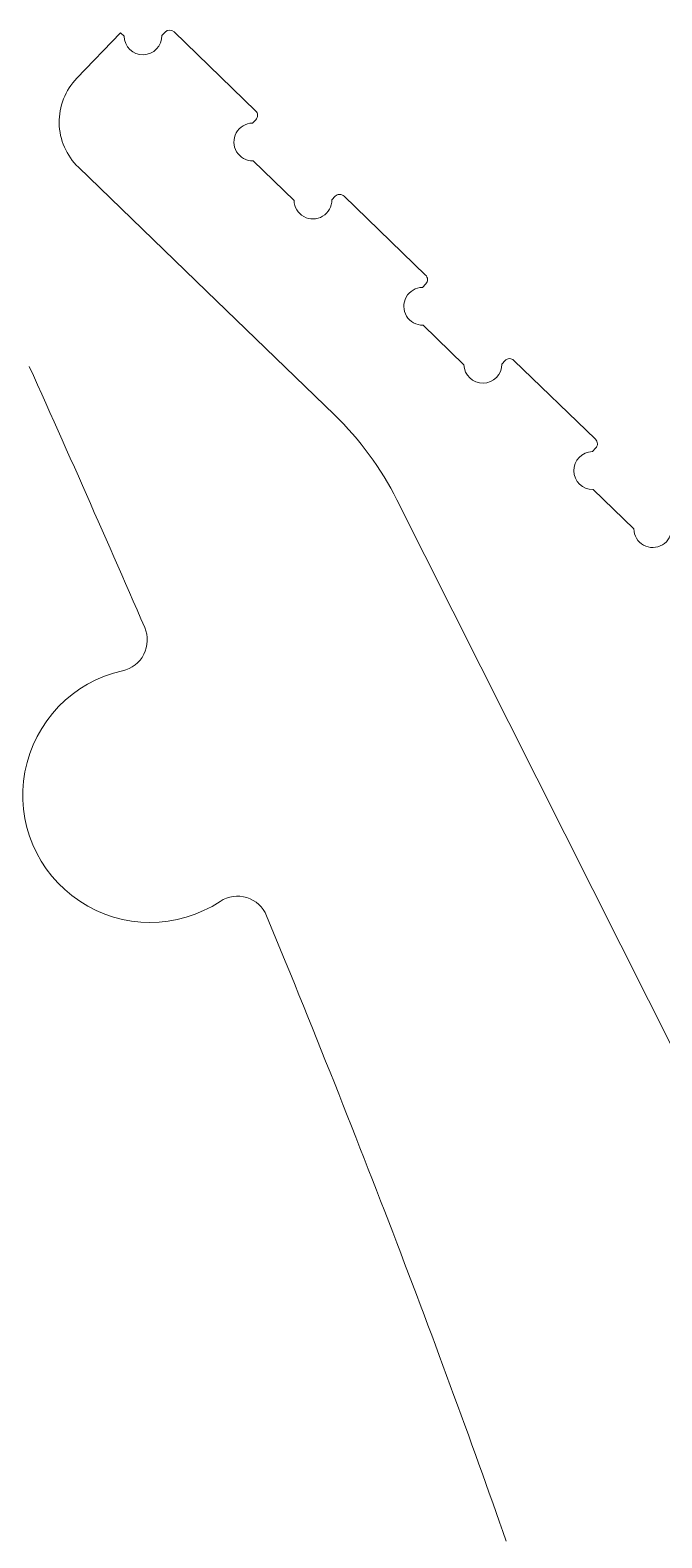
# Model space of a CAD drawing. Header units: millimetres. Extents: x 14 to 1461, y -733 to -10.
# Drawn here: x 591.7 to 691.9, y -249.4 to -10.3 of the extents above; entities that cross this region are included whole.
import ezdxf

# ---------------------------------------------------------------- set-up
doc = ezdxf.new("R2010")
doc.units = ezdxf.units.MM
doc.layers.add('Cut', color=7, linetype='Continuous', lineweight=0)

msp = doc.modelspace()

# ---------------------------------------------------------------- linework, layer by layer
at = {"layer": 'Cut'}
for points in [[(725.323797, -234.790195), (649.879676, -84.767426, 0.0843680119), (639.950975, -71.27195), (619.633091, -51.642395), (599.315205, -32.01284, -0.4142136493), (599.071559, -17.872829), (606.019741, -10.681003), (606.564414, -11.207224, 0.9999999759), (612.563524, -11.103853), (613.089744, -10.55918, -0.4142133886), (614.503745, -10.534815), (627.449033, -23.041543, -0.4142135624), (627.473398, -24.455544), (626.947177, -25.000217, 1.0000000801), (627.050547, -30.999327), (633.533764, -37.262905, 1.0000000397), (639.532874, -37.159535), (640.059094, -36.614862, -0.4142135624), (641.473095, -36.590497), (654.418383, -49.097224, -0.4142135624), (654.442748, -50.511226), (653.916527, -51.055899, 1.0000000404), (654.019897, -57.055009), (660.503113, -63.318587, 0.9999999355), (666.502223, -63.215218), (667.028444, -62.670544, -0.4142135624), (668.442445, -62.646179), (681.387733, -75.152906, -0.4142137669), (681.412097, -76.566907), (680.885875, -77.111581, 0.9999999411), (680.989246, -83.110691), (687.472463, -89.374269, 1.0000000397), (693.471573, -89.270899)], [(591.50909, -63.589456), (592.171201, -65.059325), (592.831125, -66.526174), (593.488868, -67.990006), (594.14443, -69.450827), (594.797817, -70.90864), (595.449031, -72.363449), (596.098074, -73.81526), (596.744952, -75.264077), (597.389666, -76.709904), (598.032221, -78.152745), (598.672618, -79.592604), (599.310862, -81.029487), (599.946956, -82.463397), (600.580903, -83.894339), (601.212706, -85.322318), (601.842369, -86.747336), (602.469894, -88.1694), (603.095285, -89.588514), (603.718546, -91.004681), (604.339678, -92.417906), (604.958687, -93.828193), (605.575575, -95.235548), (606.190344, -96.639973), (606.803, -98.041475), (607.413543, -99.440056), (608.021979, -100.835722), (608.62831, -102.228476), (609.232539, -103.618324), (609.83467, -105.005269, -0.4714718229), (606.328487, -111.877051, 1.2015351218), (621.815735, -148.46248, -0.4716437349), (629.191121, -150.730958), (629.934696, -152.536839), (630.674373, -154.337321), (631.410161, -156.132415), (632.14207, -157.922134), (632.870108, -159.706491), (633.594284, -161.485496), (634.314606, -163.259163), (635.031085, -165.027503), (635.743729, -166.790528), (636.452547, -168.548251), (637.157547, -170.300683), (637.858739, -172.047838), (638.556133, -173.789726), (639.249735, -175.526359), (639.939557, -177.257751), (640.625606, -178.983913), (641.307892, -180.704857), (641.986424, -182.420595), (642.66121, -184.13114), (643.332259, -185.836502), (643.999581, -187.536696), (644.663184, -189.231732), (645.323078, -190.921623), (645.979271, -192.60638), (646.631772, -194.286016), (647.280591, -195.960544), (647.925735, -197.629974), (648.567215, -199.29432), (649.205039, -200.953592), (649.839216, -202.607805), (650.469755, -204.256968), (651.096665, -205.901095), (651.719955, -207.540198), (652.339634, -209.174288), (652.955711, -210.803378), (653.568194, -212.42748), (654.177094, -214.046606), (654.782418, -215.660768), (655.384175, -217.269979), (655.982376, -218.874249), (656.577028, -220.473592), (657.16814, -222.068019), (657.755722, -223.657543), (658.339783, -225.242175), (658.920331, -226.821929), (659.497375, -228.396814), (660.070925, -229.966845), (660.640989, -231.532033), (661.207576, -233.09239), (661.770696, -234.647928), (662.330356, -236.198659), (662.886567, -237.744596), (663.439337, -239.28575), (663.988675, -240.822134), (664.53459, -242.353759), (665.077091, -243.880638), (665.616187, -245.402783), (666.151887, -246.920205), (666.684199, -248.432918), (667.213134, -249.940933)]]:
    msp.add_lwpolyline(points, format="xyb", dxfattribs=at)

doc.saveas('drawing.dxf')
